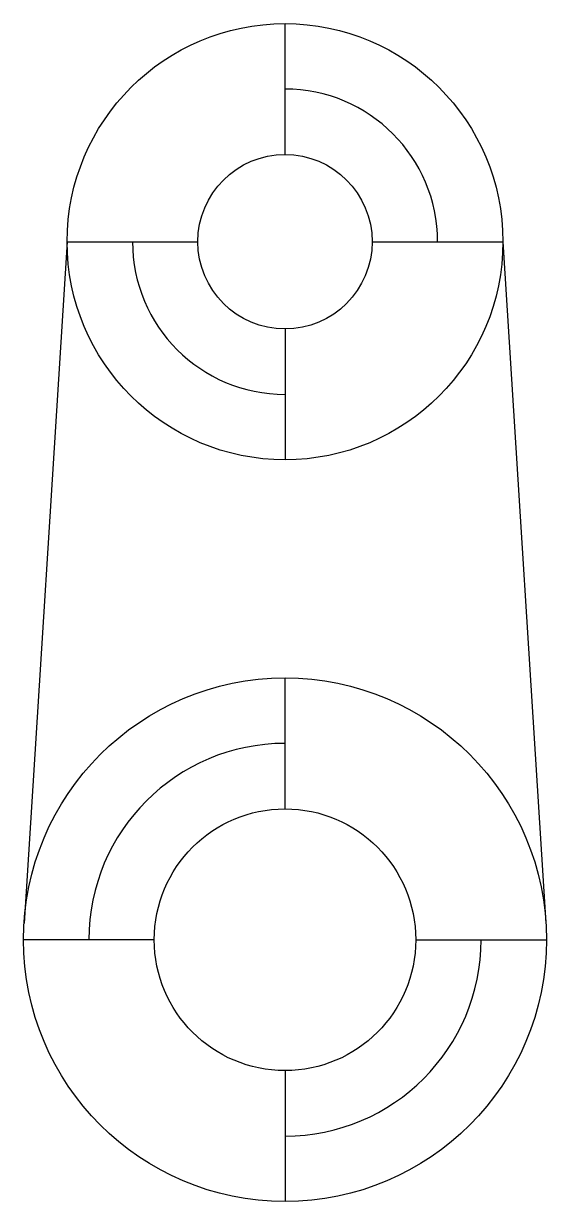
# Model space of a CAD drawing. Header units: millimetres. Extents: x 846 to 906, y 1731 to 1866.
import ezdxf

# ---------------------------------------------------------------- set-up
doc = ezdxf.new("R2010")
doc.units = ezdxf.units.MM

msp = doc.modelspace()

# ---------------------------------------------------------------- linework, layer by layer
for p, q in [((876.42, 1850.55), (876.42, 1865.55)), ((851.42, 1840.55), (846.48, 1762.45)), ((851.42, 1840.55), (866.42, 1840.55)), ((886.42, 1840.55), (901.42, 1840.55)), ((901.42, 1840.55), (906.36, 1762.45)), ((876.42, 1830.55), (876.42, 1815.55)), ((876.42, 1775.55), (876.42, 1790.55)), ((861.42, 1760.55), (846.42, 1760.55)), ((891.42, 1760.55), (906.42, 1760.55)), ((876.42, 1745.55), (876.42, 1730.55))]:
    msp.add_line(p, q)
for centre, radius in [((876.42, 1840.55), 25), ((876.42, 1840.55), 10), ((876.42, 1760.55), 30), ((876.42, 1760.55), 15)]:
    msp.add_circle(centre, radius)
for centre, radius, start, end in [((876.42, 1840.55), 17.5, 0, 90), ((876.42, 1840.55), 17.5, 180, 270), ((876.42, 1760.55), 22.5, 90, 180), ((876.42, 1760.55), 22.5, 270, 0)]:
    msp.add_arc(centre, radius, start, end)

doc.saveas('drawing.dxf')
